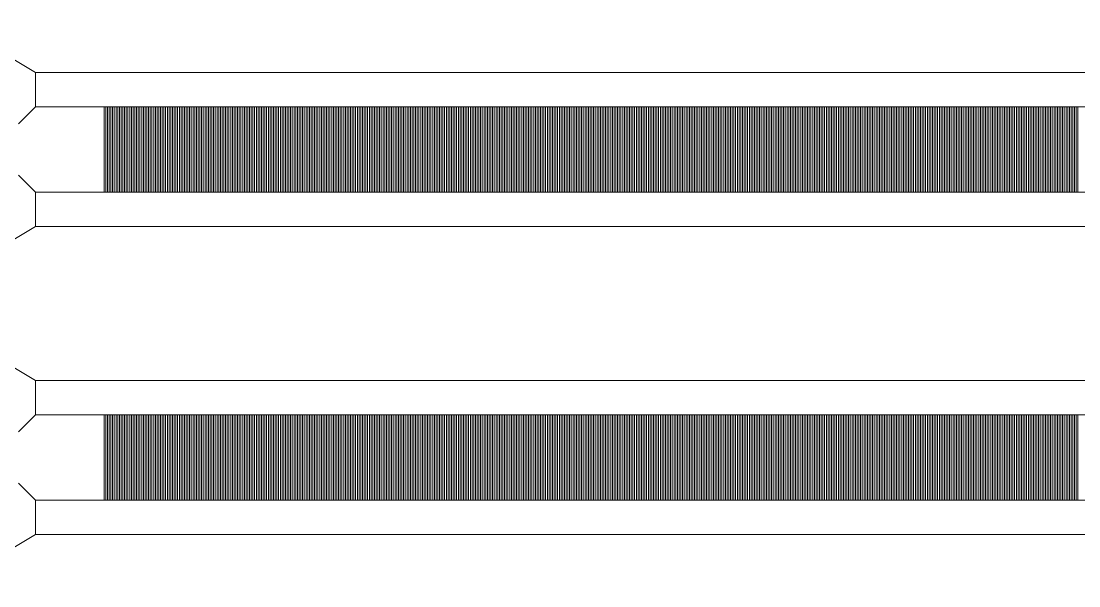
# Model space of a CAD drawing. Extents: x 1000 to 49000, y 2919 to 77300.
# Drawn here: x 37772 to 38390, y 64985 to 65315 of the extents above; entities that cross this region are included whole.
import ezdxf

# ---------------------------------------------------------------- set-up
doc = ezdxf.new("R2010")
doc.units = 13
doc.layers.add('Inner', color=4, linetype='Continuous', lineweight=0, true_color=0x00ffff)

msp = doc.modelspace()

# ---------------------------------------------------------------- linework, layer by layer
at = {"layer": 'Inner'}
for points in [[(37730, 65315), (37780, 65285)], [(37780, 65285), (37780, 65265), (37770, 65255)], [(37780, 65265), (39290, 65265), (39290, 65285), (37780, 65285), (37780, 65265)], [(37820, 65265), (37821, 65265), (37821, 65215), (37820, 65215), (37820, 65265)], [(37822, 65265), (37823, 65265), (37823, 65215), (37822, 65215), (37822, 65265)], [(37824, 65265), (37825, 65265), (37825, 65215), (37824, 65215), (37824, 65265)], [(37826, 65265), (37827, 65265), (37827, 65215), (37826, 65215), (37826, 65265)], [(37828, 65265), (37829, 65265), (37829, 65215), (37828, 65215), (37828, 65265)], [(37830, 65265), (37831, 65265), (37831, 65215), (37830, 65215), (37830, 65265)], [(37832, 65265), (37833, 65265), (37833, 65215), (37832, 65215), (37832, 65265)], [(37834, 65265), (37835, 65265), (37835, 65215), (37834, 65215), (37834, 65265)], [(37836, 65265), (37837, 65265), (37837, 65215), (37836, 65215), (37836, 65265)], [(37838, 65265), (37839, 65265), (37839, 65215), (37838, 65215), (37838, 65265)], [(37840, 65265), (37841, 65265), (37841, 65215), (37840, 65215), (37840, 65265)], [(37842, 65265), (37843, 65265), (37843, 65215), (37842, 65215), (37842, 65265)], [(37844, 65265), (37845, 65265), (37845, 65215), (37844, 65215), (37844, 65265)], [(37846, 65265), (37847, 65265), (37847, 65215), (37846, 65215), (37846, 65265)], [(37848, 65265), (37849, 65265), (37849, 65215), (37848, 65215), (37848, 65265)], [(37850, 65265), (37851, 65265), (37851, 65215), (37850, 65215), (37850, 65265)], [(37852, 65265), (37853, 65265), (37853, 65215), (37852, 65215), (37852, 65265)], [(37854, 65265), (37855, 65265), (37855, 65215), (37854, 65215), (37854, 65265)], [(37856, 65265), (37857, 65265), (37857, 65215), (37856, 65215), (37856, 65265)], [(37858, 65265), (37859, 65265), (37859, 65215), (37858, 65215), (37858, 65265)], [(37860, 65265), (37861, 65265), (37861, 65215), (37860, 65215), (37860, 65265)], [(37862, 65265), (37863, 65265), (37863, 65215), (37862, 65215), (37862, 65265)], [(37864, 65265), (37865, 65265), (37865, 65215), (37864, 65215), (37864, 65265)], [(37866, 65265), (37867, 65265), (37867, 65215), (37866, 65215), (37866, 65265)], [(37868, 65265), (37869, 65265), (37869, 65215), (37868, 65215), (37868, 65265)], [(37870, 65265), (37871, 65265), (37871, 65215), (37870, 65215), (37870, 65265)], [(37872, 65265), (37873, 65265), (37873, 65215), (37872, 65215), (37872, 65265)], [(37874, 65265), (37875, 65265), (37875, 65215), (37874, 65215), (37874, 65265)], [(37876, 65265), (37877, 65265), (37877, 65215), (37876, 65215), (37876, 65265)], [(37878, 65265), (37879, 65265), (37879, 65215), (37878, 65215), (37878, 65265)], [(37880, 65265), (37881, 65265), (37881, 65215), (37880, 65215), (37880, 65265)], [(37882, 65265), (37883, 65265), (37883, 65215), (37882, 65215), (37882, 65265)], [(37884, 65265), (37885, 65265), (37885, 65215), (37884, 65215), (37884, 65265)], [(37886, 65265), (37887, 65265), (37887, 65215), (37886, 65215), (37886, 65265)], [(37888, 65265), (37889, 65265), (37889, 65215), (37888, 65215), (37888, 65265)], [(37890, 65265), (37891, 65265), (37891, 65215), (37890, 65215), (37890, 65265)], [(37892, 65265), (37893, 65265), (37893, 65215), (37892, 65215), (37892, 65265)], [(37894, 65265), (37895, 65265), (37895, 65215), (37894, 65215), (37894, 65265)], [(37896, 65265), (37897, 65265), (37897, 65215), (37896, 65215), (37896, 65265)], [(37898, 65265), (37899, 65265), (37899, 65215), (37898, 65215), (37898, 65265)], [(37900, 65265), (37901, 65265), (37901, 65215), (37900, 65215), (37900, 65265)], [(37902, 65265), (37903, 65265), (37903, 65215), (37902, 65215), (37902, 65265)], [(37904, 65265), (37905, 65265), (37905, 65215), (37904, 65215), (37904, 65265)], [(37906, 65265), (37907, 65265), (37907, 65215), (37906, 65215), (37906, 65265)], [(37908, 65265), (37909, 65265), (37909, 65215), (37908, 65215), (37908, 65265)], [(37910, 65265), (37911, 65265), (37911, 65215), (37910, 65215), (37910, 65265)], [(37912, 65265), (37913, 65265), (37913, 65215), (37912, 65215), (37912, 65265)], [(37914, 65265), (37915, 65265), (37915, 65215), (37914, 65215), (37914, 65265)], [(37916, 65265), (37917, 65265), (37917, 65215), (37916, 65215), (37916, 65265)], [(37918, 65265), (37919, 65265), (37919, 65215), (37918, 65215), (37918, 65265)], [(37920, 65265), (37921, 65265), (37921, 65215), (37920, 65215), (37920, 65265)], [(37922, 65265), (37923, 65265), (37923, 65215), (37922, 65215), (37922, 65265)], [(37924, 65265), (37925, 65265), (37925, 65215), (37924, 65215), (37924, 65265)], [(37926, 65265), (37927, 65265), (37927, 65215), (37926, 65215), (37926, 65265)], [(37928, 65265), (37929, 65265), (37929, 65215), (37928, 65215), (37928, 65265)], [(37930, 65265), (37931, 65265), (37931, 65215), (37930, 65215), (37930, 65265)], [(37932, 65265), (37933, 65265), (37933, 65215), (37932, 65215), (37932, 65265)], [(37934, 65265), (37935, 65265), (37935, 65215), (37934, 65215), (37934, 65265)], [(37936, 65265), (37937, 65265), (37937, 65215), (37936, 65215), (37936, 65265)], [(37938, 65265), (37939, 65265), (37939, 65215), (37938, 65215), (37938, 65265)], [(37940, 65265), (37941, 65265), (37941, 65215), (37940, 65215), (37940, 65265)], [(37942, 65265), (37943, 65265), (37943, 65215), (37942, 65215), (37942, 65265)], [(37944, 65265), (37945, 65265), (37945, 65215), (37944, 65215), (37944, 65265)], [(37946, 65265), (37947, 65265), (37947, 65215), (37946, 65215), (37946, 65265)], [(37948, 65265), (37949, 65265), (37949, 65215), (37948, 65215), (37948, 65265)], [(37950, 65265), (37951, 65265), (37951, 65215), (37950, 65215), (37950, 65265)], [(37952, 65265), (37953, 65265), (37953, 65215), (37952, 65215), (37952, 65265)], [(37954, 65265), (37955, 65265), (37955, 65215), (37954, 65215), (37954, 65265)], [(37956, 65265), (37957, 65265), (37957, 65215), (37956, 65215), (37956, 65265)], [(37958, 65265), (37959, 65265), (37959, 65215), (37958, 65215), (37958, 65265)], [(37960, 65265), (37961, 65265), (37961, 65215), (37960, 65215), (37960, 65265)], [(37962, 65265), (37963, 65265), (37963, 65215), (37962, 65215), (37962, 65265)], [(37964, 65265), (37965, 65265), (37965, 65215), (37964, 65215), (37964, 65265)], [(37966, 65265), (37967, 65265), (37967, 65215), (37966, 65215), (37966, 65265)], [(37968, 65265), (37969, 65265), (37969, 65215), (37968, 65215), (37968, 65265)], [(37970, 65265), (37971, 65265), (37971, 65215), (37970, 65215), (37970, 65265)], [(37972, 65265), (37973, 65265), (37973, 65215), (37972, 65215), (37972, 65265)], [(37974, 65265), (37975, 65265), (37975, 65215), (37974, 65215), (37974, 65265)], [(37976, 65265), (37977, 65265), (37977, 65215), (37976, 65215), (37976, 65265)], [(37978, 65265), (37979, 65265), (37979, 65215), (37978, 65215), (37978, 65265)], [(37980, 65265), (37981, 65265), (37981, 65215), (37980, 65215), (37980, 65265)], [(37982, 65265), (37983, 65265), (37983, 65215), (37982, 65215), (37982, 65265)], [(37984, 65265), (37985, 65265), (37985, 65215), (37984, 65215), (37984, 65265)], [(37986, 65265), (37987, 65265), (37987, 65215), (37986, 65215), (37986, 65265)], [(37988, 65265), (37989, 65265), (37989, 65215), (37988, 65215), (37988, 65265)], [(37990, 65265), (37991, 65265), (37991, 65215), (37990, 65215), (37990, 65265)], [(37992, 65265), (37993, 65265), (37993, 65215), (37992, 65215), (37992, 65265)], [(37994, 65265), (37995, 65265), (37995, 65215), (37994, 65215), (37994, 65265)], [(37996, 65265), (37997, 65265), (37997, 65215), (37996, 65215), (37996, 65265)], [(37998, 65265), (37999, 65265), (37999, 65215), (37998, 65215), (37998, 65265)], [(38000, 65265), (38001, 65265), (38001, 65215), (38000, 65215), (38000, 65265)], [(38002, 65265), (38003, 65265), (38003, 65215), (38002, 65215), (38002, 65265)], [(38004, 65265), (38005, 65265), (38005, 65215), (38004, 65215), (38004, 65265)], [(38006, 65265), (38007, 65265), (38007, 65215), (38006, 65215), (38006, 65265)], [(38008, 65265), (38009, 65265), (38009, 65215), (38008, 65215), (38008, 65265)], [(38010, 65265), (38011, 65265), (38011, 65215), (38010, 65215), (38010, 65265)], [(38012, 65265), (38013, 65265), (38013, 65215), (38012, 65215), (38012, 65265)], [(38014, 65265), (38015, 65265), (38015, 65215), (38014, 65215), (38014, 65265)], [(38016, 65265), (38017, 65265), (38017, 65215), (38016, 65215), (38016, 65265)], [(38018, 65265), (38019, 65265), (38019, 65215), (38018, 65215), (38018, 65265)], [(38020, 65265), (38021, 65265), (38021, 65215), (38020, 65215), (38020, 65265)], [(38022, 65265), (38023, 65265), (38023, 65215), (38022, 65215), (38022, 65265)], [(38024, 65265), (38025, 65265), (38025, 65215), (38024, 65215), (38024, 65265)], [(38026, 65265), (38027, 65265), (38027, 65215), (38026, 65215), (38026, 65265)], [(38028, 65265), (38029, 65265), (38029, 65215), (38028, 65215), (38028, 65265)], [(38030, 65265), (38031, 65265), (38031, 65215), (38030, 65215), (38030, 65265)], [(38032, 65265), (38033, 65265), (38033, 65215), (38032, 65215), (38032, 65265)], [(38034, 65265), (38035, 65265), (38035, 65215), (38034, 65215), (38034, 65265)], [(38036, 65265), (38037, 65265), (38037, 65215), (38036, 65215), (38036, 65265)], [(38038, 65265), (38039, 65265), (38039, 65215), (38038, 65215), (38038, 65265)], [(38040, 65265), (38041, 65265), (38041, 65215), (38040, 65215), (38040, 65265)], [(38042, 65265), (38043, 65265), (38043, 65215), (38042, 65215), (38042, 65265)], [(38044, 65265), (38045, 65265), (38045, 65215), (38044, 65215), (38044, 65265)], [(38046, 65265), (38047, 65265), (38047, 65215), (38046, 65215), (38046, 65265)], [(38048, 65265), (38049, 65265), (38049, 65215), (38048, 65215), (38048, 65265)], [(38050, 65265), (38051, 65265), (38051, 65215), (38050, 65215), (38050, 65265)], [(38052, 65265), (38053, 65265), (38053, 65215), (38052, 65215), (38052, 65265)], [(38054, 65265), (38055, 65265), (38055, 65215), (38054, 65215), (38054, 65265)], [(38056, 65265), (38057, 65265), (38057, 65215), (38056, 65215), (38056, 65265)], [(38058, 65265), (38059, 65265), (38059, 65215), (38058, 65215), (38058, 65265)], [(38060, 65265), (38061, 65265), (38061, 65215), (38060, 65215), (38060, 65265)], [(38062, 65265), (38063, 65265), (38063, 65215), (38062, 65215), (38062, 65265)], [(38064, 65265), (38065, 65265), (38065, 65215), (38064, 65215), (38064, 65265)], [(38066, 65265), (38067, 65265), (38067, 65215), (38066, 65215), (38066, 65265)], [(38068, 65265), (38069, 65265), (38069, 65215), (38068, 65215), (38068, 65265)], [(38070, 65265), (38071, 65265), (38071, 65215), (38070, 65215), (38070, 65265)], [(38072, 65265), (38073, 65265), (38073, 65215), (38072, 65215), (38072, 65265)], [(38074, 65265), (38075, 65265), (38075, 65215), (38074, 65215), (38074, 65265)], [(38076, 65265), (38077, 65265), (38077, 65215), (38076, 65215), (38076, 65265)], [(38078, 65265), (38079, 65265), (38079, 65215), (38078, 65215), (38078, 65265)], [(38080, 65265), (38081, 65265), (38081, 65215), (38080, 65215), (38080, 65265)], [(38082, 65265), (38083, 65265), (38083, 65215), (38082, 65215), (38082, 65265)], [(38084, 65265), (38085, 65265), (38085, 65215), (38084, 65215), (38084, 65265)], [(38086, 65265), (38087, 65265), (38087, 65215), (38086, 65215), (38086, 65265)], [(38088, 65265), (38089, 65265), (38089, 65215), (38088, 65215), (38088, 65265)], [(38090, 65265), (38091, 65265), (38091, 65215), (38090, 65215), (38090, 65265)], [(38092, 65265), (38093, 65265), (38093, 65215), (38092, 65215), (38092, 65265)], [(38094, 65265), (38095, 65265), (38095, 65215), (38094, 65215), (38094, 65265)], [(38096, 65265), (38097, 65265), (38097, 65215), (38096, 65215), (38096, 65265)], [(38098, 65265), (38099, 65265), (38099, 65215), (38098, 65215), (38098, 65265)], [(38100, 65265), (38101, 65265), (38101, 65215), (38100, 65215), (38100, 65265)], [(38102, 65265), (38103, 65265), (38103, 65215), (38102, 65215), (38102, 65265)], [(38104, 65265), (38105, 65265), (38105, 65215), (38104, 65215), (38104, 65265)], [(38106, 65265), (38107, 65265), (38107, 65215), (38106, 65215), (38106, 65265)], [(38108, 65265), (38109, 65265), (38109, 65215), (38108, 65215), (38108, 65265)], [(38110, 65265), (38111, 65265), (38111, 65215), (38110, 65215), (38110, 65265)], [(38112, 65265), (38113, 65265), (38113, 65215), (38112, 65215), (38112, 65265)], [(38114, 65265), (38115, 65265), (38115, 65215), (38114, 65215), (38114, 65265)], [(38116, 65265), (38117, 65265), (38117, 65215), (38116, 65215), (38116, 65265)], [(38118, 65265), (38119, 65265), (38119, 65215), (38118, 65215), (38118, 65265)], [(38120, 65265), (38121, 65265), (38121, 65215), (38120, 65215), (38120, 65265)], [(38122, 65265), (38123, 65265), (38123, 65215), (38122, 65215), (38122, 65265)], [(38124, 65265), (38125, 65265), (38125, 65215), (38124, 65215), (38124, 65265)], [(38126, 65265), (38127, 65265), (38127, 65215), (38126, 65215), (38126, 65265)], [(38128, 65265), (38129, 65265), (38129, 65215), (38128, 65215), (38128, 65265)], [(38130, 65265), (38131, 65265), (38131, 65215), (38130, 65215), (38130, 65265)], [(38132, 65265), (38133, 65265), (38133, 65215), (38132, 65215), (38132, 65265)], [(38134, 65265), (38135, 65265), (38135, 65215), (38134, 65215), (38134, 65265)], [(38136, 65265), (38137, 65265), (38137, 65215), (38136, 65215), (38136, 65265)], [(38138, 65265), (38139, 65265), (38139, 65215), (38138, 65215), (38138, 65265)], [(38140, 65265), (38141, 65265), (38141, 65215), (38140, 65215), (38140, 65265)], [(38142, 65265), (38143, 65265), (38143, 65215), (38142, 65215), (38142, 65265)], [(38144, 65265), (38145, 65265), (38145, 65215), (38144, 65215), (38144, 65265)], [(38146, 65265), (38147, 65265), (38147, 65215), (38146, 65215), (38146, 65265)], [(38148, 65265), (38149, 65265), (38149, 65215), (38148, 65215), (38148, 65265)], [(38150, 65265), (38151, 65265), (38151, 65215), (38150, 65215), (38150, 65265)], [(38152, 65265), (38153, 65265), (38153, 65215), (38152, 65215), (38152, 65265)], [(38154, 65265), (38155, 65265), (38155, 65215), (38154, 65215), (38154, 65265)], [(38156, 65265), (38157, 65265), (38157, 65215), (38156, 65215), (38156, 65265)], [(38158, 65265), (38159, 65265), (38159, 65215), (38158, 65215), (38158, 65265)], [(38160, 65265), (38161, 65265), (38161, 65215), (38160, 65215), (38160, 65265)], [(38162, 65265), (38163, 65265), (38163, 65215), (38162, 65215), (38162, 65265)], [(38164, 65265), (38165, 65265), (38165, 65215), (38164, 65215), (38164, 65265)], [(38166, 65265), (38167, 65265), (38167, 65215), (38166, 65215), (38166, 65265)], [(38168, 65265), (38169, 65265), (38169, 65215), (38168, 65215), (38168, 65265)], [(38170, 65265), (38171, 65265), (38171, 65215), (38170, 65215), (38170, 65265)], [(38172, 65265), (38173, 65265), (38173, 65215), (38172, 65215), (38172, 65265)], [(38174, 65265), (38175, 65265), (38175, 65215), (38174, 65215), (38174, 65265)], [(38176, 65265), (38177, 65265), (38177, 65215), (38176, 65215), (38176, 65265)], [(38178, 65265), (38179, 65265), (38179, 65215), (38178, 65215), (38178, 65265)], [(38180, 65265), (38181, 65265), (38181, 65215), (38180, 65215), (38180, 65265)], [(38182, 65265), (38183, 65265), (38183, 65215), (38182, 65215), (38182, 65265)], [(38184, 65265), (38185, 65265), (38185, 65215), (38184, 65215), (38184, 65265)], [(38186, 65265), (38187, 65265), (38187, 65215), (38186, 65215), (38186, 65265)], [(38188, 65265), (38189, 65265), (38189, 65215), (38188, 65215), (38188, 65265)], [(38190, 65265), (38191, 65265), (38191, 65215), (38190, 65215), (38190, 65265)], [(38192, 65265), (38193, 65265), (38193, 65215), (38192, 65215), (38192, 65265)], [(38194, 65265), (38195, 65265), (38195, 65215), (38194, 65215), (38194, 65265)], [(38196, 65265), (38197, 65265), (38197, 65215), (38196, 65215), (38196, 65265)], [(38198, 65265), (38199, 65265), (38199, 65215), (38198, 65215), (38198, 65265)], [(38200, 65265), (38201, 65265), (38201, 65215), (38200, 65215), (38200, 65265)], [(38202, 65265), (38203, 65265), (38203, 65215), (38202, 65215), (38202, 65265)], [(38204, 65265), (38205, 65265), (38205, 65215), (38204, 65215), (38204, 65265)], [(38206, 65265), (38207, 65265), (38207, 65215), (38206, 65215), (38206, 65265)], [(38208, 65265), (38209, 65265), (38209, 65215), (38208, 65215), (38208, 65265)], [(38210, 65265), (38211, 65265), (38211, 65215), (38210, 65215), (38210, 65265)], [(38212, 65265), (38213, 65265), (38213, 65215), (38212, 65215), (38212, 65265)], [(38214, 65265), (38215, 65265), (38215, 65215), (38214, 65215), (38214, 65265)], [(38216, 65265), (38217, 65265), (38217, 65215), (38216, 65215), (38216, 65265)], [(38218, 65265), (38219, 65265), (38219, 65215), (38218, 65215), (38218, 65265)], [(38220, 65265), (38221, 65265), (38221, 65215), (38220, 65215), (38220, 65265)], [(38222, 65265), (38223, 65265), (38223, 65215), (38222, 65215), (38222, 65265)], [(38224, 65265), (38225, 65265), (38225, 65215), (38224, 65215), (38224, 65265)], [(38226, 65265), (38227, 65265), (38227, 65215), (38226, 65215), (38226, 65265)], [(38228, 65265), (38229, 65265), (38229, 65215), (38228, 65215), (38228, 65265)], [(38230, 65265), (38231, 65265), (38231, 65215), (38230, 65215), (38230, 65265)], [(38232, 65265), (38233, 65265), (38233, 65215), (38232, 65215), (38232, 65265)], [(38234, 65265), (38235, 65265), (38235, 65215), (38234, 65215), (38234, 65265)], [(38236, 65265), (38237, 65265), (38237, 65215), (38236, 65215), (38236, 65265)], [(38238, 65265), (38239, 65265), (38239, 65215), (38238, 65215), (38238, 65265)], [(38240, 65265), (38241, 65265), (38241, 65215), (38240, 65215), (38240, 65265)], [(38242, 65265), (38243, 65265), (38243, 65215), (38242, 65215), (38242, 65265)], [(38244, 65265), (38245, 65265), (38245, 65215), (38244, 65215), (38244, 65265)], [(38246, 65265), (38247, 65265), (38247, 65215), (38246, 65215), (38246, 65265)], [(38248, 65265), (38249, 65265), (38249, 65215), (38248, 65215), (38248, 65265)], [(38250, 65265), (38251, 65265), (38251, 65215), (38250, 65215), (38250, 65265)], [(38252, 65265), (38253, 65265), (38253, 65215), (38252, 65215), (38252, 65265)], [(38254, 65265), (38255, 65265), (38255, 65215), (38254, 65215), (38254, 65265)], [(38256, 65265), (38257, 65265), (38257, 65215), (38256, 65215), (38256, 65265)], [(38258, 65265), (38259, 65265), (38259, 65215), (38258, 65215), (38258, 65265)], [(38260, 65265), (38261, 65265), (38261, 65215), (38260, 65215), (38260, 65265)], [(38262, 65265), (38263, 65265), (38263, 65215), (38262, 65215), (38262, 65265)], [(38264, 65265), (38265, 65265), (38265, 65215), (38264, 65215), (38264, 65265)], [(38266, 65265), (38267, 65265), (38267, 65215), (38266, 65215), (38266, 65265)], [(38268, 65265), (38269, 65265), (38269, 65215), (38268, 65215), (38268, 65265)], [(38270, 65265), (38271, 65265), (38271, 65215), (38270, 65215), (38270, 65265)], [(38272, 65265), (38273, 65265), (38273, 65215), (38272, 65215), (38272, 65265)], [(38274, 65265), (38275, 65265), (38275, 65215), (38274, 65215), (38274, 65265)], [(38276, 65265), (38277, 65265), (38277, 65215), (38276, 65215), (38276, 65265)], [(38278, 65265), (38279, 65265), (38279, 65215), (38278, 65215), (38278, 65265)], [(38280, 65265), (38281, 65265), (38281, 65215), (38280, 65215), (38280, 65265)], [(38282, 65265), (38283, 65265), (38283, 65215), (38282, 65215), (38282, 65265)], [(38284, 65265), (38285, 65265), (38285, 65215), (38284, 65215), (38284, 65265)], [(38286, 65265), (38287, 65265), (38287, 65215), (38286, 65215), (38286, 65265)], [(38288, 65265), (38289, 65265), (38289, 65215), (38288, 65215), (38288, 65265)], [(38290, 65265), (38291, 65265), (38291, 65215), (38290, 65215), (38290, 65265)], [(38292, 65265), (38293, 65265), (38293, 65215), (38292, 65215), (38292, 65265)], [(38294, 65265), (38295, 65265), (38295, 65215), (38294, 65215), (38294, 65265)], [(38296, 65265), (38297, 65265), (38297, 65215), (38296, 65215), (38296, 65265)], [(38298, 65265), (38299, 65265), (38299, 65215), (38298, 65215), (38298, 65265)], [(38300, 65265), (38301, 65265), (38301, 65215), (38300, 65215), (38300, 65265)], [(38302, 65265), (38303, 65265), (38303, 65215), (38302, 65215), (38302, 65265)], [(38304, 65265), (38305, 65265), (38305, 65215), (38304, 65215), (38304, 65265)], [(38306, 65265), (38307, 65265), (38307, 65215), (38306, 65215), (38306, 65265)], [(38308, 65265), (38309, 65265), (38309, 65215), (38308, 65215), (38308, 65265)], [(38310, 65265), (38311, 65265), (38311, 65215), (38310, 65215), (38310, 65265)], [(38312, 65265), (38313, 65265), (38313, 65215), (38312, 65215), (38312, 65265)], [(38314, 65265), (38315, 65265), (38315, 65215), (38314, 65215), (38314, 65265)], [(38316, 65265), (38317, 65265), (38317, 65215), (38316, 65215), (38316, 65265)], [(38318, 65265), (38319, 65265), (38319, 65215), (38318, 65215), (38318, 65265)], [(38320, 65265), (38321, 65265), (38321, 65215), (38320, 65215), (38320, 65265)], [(38322, 65265), (38323, 65265), (38323, 65215), (38322, 65215), (38322, 65265)], [(38324, 65265), (38325, 65265), (38325, 65215), (38324, 65215), (38324, 65265)], [(38326, 65265), (38327, 65265), (38327, 65215), (38326, 65215), (38326, 65265)], [(38328, 65265), (38329, 65265), (38329, 65215), (38328, 65215), (38328, 65265)], [(38330, 65265), (38331, 65265), (38331, 65215), (38330, 65215), (38330, 65265)], [(38332, 65265), (38333, 65265), (38333, 65215), (38332, 65215), (38332, 65265)], [(38334, 65265), (38335, 65265), (38335, 65215), (38334, 65215), (38334, 65265)], [(38336, 65265), (38337, 65265), (38337, 65215), (38336, 65215), (38336, 65265)], [(38338, 65265), (38339, 65265), (38339, 65215), (38338, 65215), (38338, 65265)], [(38340, 65265), (38341, 65265), (38341, 65215), (38340, 65215), (38340, 65265)], [(38342, 65265), (38343, 65265), (38343, 65215), (38342, 65215), (38342, 65265)], [(38344, 65265), (38345, 65265), (38345, 65215), (38344, 65215), (38344, 65265)], [(38346, 65265), (38347, 65265), (38347, 65215), (38346, 65215), (38346, 65265)], [(38348, 65265), (38349, 65265), (38349, 65215), (38348, 65215), (38348, 65265)], [(38350, 65265), (38351, 65265), (38351, 65215), (38350, 65215), (38350, 65265)], [(38352, 65265), (38353, 65265), (38353, 65215), (38352, 65215), (38352, 65265)], [(38354, 65265), (38355, 65265), (38355, 65215), (38354, 65215), (38354, 65265)], [(38356, 65265), (38357, 65265), (38357, 65215), (38356, 65215), (38356, 65265)], [(38358, 65265), (38359, 65265), (38359, 65215), (38358, 65215), (38358, 65265)], [(38360, 65265), (38361, 65265), (38361, 65215), (38360, 65215), (38360, 65265)], [(38362, 65265), (38363, 65265), (38363, 65215), (38362, 65215), (38362, 65265)], [(38364, 65265), (38365, 65265), (38365, 65215), (38364, 65215), (38364, 65265)], [(38366, 65265), (38367, 65265), (38367, 65215), (38366, 65215), (38366, 65265)], [(38368, 65265), (38369, 65265), (38369, 65215), (38368, 65215), (38368, 65265)], [(38370, 65265), (38371, 65265), (38371, 65215), (38370, 65215), (38370, 65265)], [(38372, 65265), (38373, 65265), (38373, 65215), (38372, 65215), (38372, 65265)], [(38374, 65265), (38375, 65265), (38375, 65215), (38374, 65215), (38374, 65265)], [(38376, 65265), (38377, 65265), (38377, 65215), (38376, 65215), (38376, 65265)], [(38378, 65265), (38379, 65265), (38379, 65215), (38378, 65215), (38378, 65265)], [(38380, 65265), (38381, 65265), (38381, 65215), (38380, 65215), (38380, 65265)], [(38382, 65265), (38383, 65265), (38383, 65215), (38382, 65215), (38382, 65265)], [(38384, 65265), (38385, 65265), (38385, 65215), (38384, 65215), (38384, 65265)], [(38386, 65265), (38387, 65265), (38387, 65215), (38386, 65215), (38386, 65265)], [(38388, 65265), (38389, 65265), (38389, 65215), (38388, 65215), (38388, 65265)], [(37770, 65225), (37780, 65215), (37780, 65195), (37730, 65165)], [(37780, 65195), (39290, 65195), (39290, 65215), (37780, 65215), (37780, 65195)], [(37730, 65135), (37780, 65105), (37780, 65085), (37770, 65075)], [(37780, 65085), (39290, 65085), (39290, 65105), (37780, 65105), (37780, 65085)], [(37820, 65085), (37821, 65085), (37821, 65035), (37820, 65035), (37820, 65085)], [(37822, 65085), (37823, 65085), (37823, 65035), (37822, 65035), (37822, 65085)], [(37824, 65085), (37825, 65085), (37825, 65035), (37824, 65035), (37824, 65085)], [(37826, 65085), (37827, 65085), (37827, 65035), (37826, 65035), (37826, 65085)], [(37828, 65085), (37829, 65085), (37829, 65035), (37828, 65035), (37828, 65085)], [(37830, 65085), (37831, 65085), (37831, 65035), (37830, 65035), (37830, 65085)], [(37832, 65085), (37833, 65085), (37833, 65035), (37832, 65035), (37832, 65085)], [(37834, 65085), (37835, 65085), (37835, 65035), (37834, 65035), (37834, 65085)], [(37836, 65085), (37837, 65085), (37837, 65035), (37836, 65035), (37836, 65085)], [(37838, 65085), (37839, 65085), (37839, 65035), (37838, 65035), (37838, 65085)], [(37840, 65085), (37841, 65085), (37841, 65035), (37840, 65035), (37840, 65085)], [(37842, 65085), (37843, 65085), (37843, 65035), (37842, 65035), (37842, 65085)], [(37844, 65085), (37845, 65085), (37845, 65035), (37844, 65035), (37844, 65085)], [(37846, 65085), (37847, 65085), (37847, 65035), (37846, 65035), (37846, 65085)], [(37848, 65085), (37849, 65085), (37849, 65035), (37848, 65035), (37848, 65085)], [(37850, 65085), (37851, 65085), (37851, 65035), (37850, 65035), (37850, 65085)], [(37852, 65085), (37853, 65085), (37853, 65035), (37852, 65035), (37852, 65085)], [(37854, 65085), (37855, 65085), (37855, 65035), (37854, 65035), (37854, 65085)], [(37856, 65085), (37857, 65085), (37857, 65035), (37856, 65035), (37856, 65085)], [(37858, 65085), (37859, 65085), (37859, 65035), (37858, 65035), (37858, 65085)], [(37860, 65085), (37861, 65085), (37861, 65035), (37860, 65035), (37860, 65085)], [(37862, 65085), (37863, 65085), (37863, 65035), (37862, 65035), (37862, 65085)], [(37864, 65085), (37865, 65085), (37865, 65035), (37864, 65035), (37864, 65085)], [(37866, 65085), (37867, 65085), (37867, 65035), (37866, 65035), (37866, 65085)], [(37868, 65085), (37869, 65085), (37869, 65035), (37868, 65035), (37868, 65085)], [(37870, 65085), (37871, 65085), (37871, 65035), (37870, 65035), (37870, 65085)], [(37872, 65085), (37873, 65085), (37873, 65035), (37872, 65035), (37872, 65085)], [(37874, 65085), (37875, 65085), (37875, 65035), (37874, 65035), (37874, 65085)], [(37876, 65085), (37877, 65085), (37877, 65035), (37876, 65035), (37876, 65085)], [(37878, 65085), (37879, 65085), (37879, 65035), (37878, 65035), (37878, 65085)], [(37880, 65085), (37881, 65085), (37881, 65035), (37880, 65035), (37880, 65085)], [(37882, 65085), (37883, 65085), (37883, 65035), (37882, 65035), (37882, 65085)], [(37884, 65085), (37885, 65085), (37885, 65035), (37884, 65035), (37884, 65085)], [(37886, 65085), (37887, 65085), (37887, 65035), (37886, 65035), (37886, 65085)], [(37888, 65085), (37889, 65085), (37889, 65035), (37888, 65035), (37888, 65085)], [(37890, 65085), (37891, 65085), (37891, 65035), (37890, 65035), (37890, 65085)], [(37892, 65085), (37893, 65085), (37893, 65035), (37892, 65035), (37892, 65085)], [(37894, 65085), (37895, 65085), (37895, 65035), (37894, 65035), (37894, 65085)], [(37896, 65085), (37897, 65085), (37897, 65035), (37896, 65035), (37896, 65085)], [(37898, 65085), (37899, 65085), (37899, 65035), (37898, 65035), (37898, 65085)], [(37900, 65085), (37901, 65085), (37901, 65035), (37900, 65035), (37900, 65085)], [(37902, 65085), (37903, 65085), (37903, 65035), (37902, 65035), (37902, 65085)], [(37904, 65085), (37905, 65085), (37905, 65035), (37904, 65035), (37904, 65085)], [(37906, 65085), (37907, 65085), (37907, 65035), (37906, 65035), (37906, 65085)], [(37908, 65085), (37909, 65085), (37909, 65035), (37908, 65035), (37908, 65085)], [(37910, 65085), (37911, 65085), (37911, 65035), (37910, 65035), (37910, 65085)], [(37912, 65085), (37913, 65085), (37913, 65035), (37912, 65035), (37912, 65085)], [(37914, 65085), (37915, 65085), (37915, 65035), (37914, 65035), (37914, 65085)], [(37916, 65085), (37917, 65085), (37917, 65035), (37916, 65035), (37916, 65085)], [(37918, 65085), (37919, 65085), (37919, 65035), (37918, 65035), (37918, 65085)], [(37920, 65085), (37921, 65085), (37921, 65035), (37920, 65035), (37920, 65085)], [(37922, 65085), (37923, 65085), (37923, 65035), (37922, 65035), (37922, 65085)], [(37924, 65085), (37925, 65085), (37925, 65035), (37924, 65035), (37924, 65085)], [(37926, 65085), (37927, 65085), (37927, 65035), (37926, 65035), (37926, 65085)], [(37928, 65085), (37929, 65085), (37929, 65035), (37928, 65035), (37928, 65085)], [(37930, 65085), (37931, 65085), (37931, 65035), (37930, 65035), (37930, 65085)], [(37932, 65085), (37933, 65085), (37933, 65035), (37932, 65035), (37932, 65085)], [(37934, 65085), (37935, 65085), (37935, 65035), (37934, 65035), (37934, 65085)], [(37936, 65085), (37937, 65085), (37937, 65035), (37936, 65035), (37936, 65085)], [(37938, 65085), (37939, 65085), (37939, 65035), (37938, 65035), (37938, 65085)], [(37940, 65085), (37941, 65085), (37941, 65035), (37940, 65035), (37940, 65085)], [(37942, 65085), (37943, 65085), (37943, 65035), (37942, 65035), (37942, 65085)], [(37944, 65085), (37945, 65085), (37945, 65035), (37944, 65035), (37944, 65085)], [(37946, 65085), (37947, 65085), (37947, 65035), (37946, 65035), (37946, 65085)], [(37948, 65085), (37949, 65085), (37949, 65035), (37948, 65035), (37948, 65085)], [(37950, 65085), (37951, 65085), (37951, 65035), (37950, 65035), (37950, 65085)], [(37952, 65085), (37953, 65085), (37953, 65035), (37952, 65035), (37952, 65085)], [(37954, 65085), (37955, 65085), (37955, 65035), (37954, 65035), (37954, 65085)], [(37956, 65085), (37957, 65085), (37957, 65035), (37956, 65035), (37956, 65085)], [(37958, 65085), (37959, 65085), (37959, 65035), (37958, 65035), (37958, 65085)], [(37960, 65085), (37961, 65085), (37961, 65035), (37960, 65035), (37960, 65085)], [(37962, 65085), (37963, 65085), (37963, 65035), (37962, 65035), (37962, 65085)], [(37964, 65085), (37965, 65085), (37965, 65035), (37964, 65035), (37964, 65085)], [(37966, 65085), (37967, 65085), (37967, 65035), (37966, 65035), (37966, 65085)], [(37968, 65085), (37969, 65085), (37969, 65035), (37968, 65035), (37968, 65085)], [(37970, 65085), (37971, 65085), (37971, 65035), (37970, 65035), (37970, 65085)], [(37972, 65085), (37973, 65085), (37973, 65035), (37972, 65035), (37972, 65085)], [(37974, 65085), (37975, 65085), (37975, 65035), (37974, 65035), (37974, 65085)], [(37976, 65085), (37977, 65085), (37977, 65035), (37976, 65035), (37976, 65085)], [(37978, 65085), (37979, 65085), (37979, 65035), (37978, 65035), (37978, 65085)], [(37980, 65085), (37981, 65085), (37981, 65035), (37980, 65035), (37980, 65085)], [(37982, 65085), (37983, 65085), (37983, 65035), (37982, 65035), (37982, 65085)], [(37984, 65085), (37985, 65085), (37985, 65035), (37984, 65035), (37984, 65085)], [(37986, 65085), (37987, 65085), (37987, 65035), (37986, 65035), (37986, 65085)], [(37988, 65085), (37989, 65085), (37989, 65035), (37988, 65035), (37988, 65085)], [(37990, 65085), (37991, 65085), (37991, 65035), (37990, 65035), (37990, 65085)], [(37992, 65085), (37993, 65085), (37993, 65035), (37992, 65035), (37992, 65085)], [(37994, 65085), (37995, 65085), (37995, 65035), (37994, 65035), (37994, 65085)], [(37996, 65085), (37997, 65085), (37997, 65035), (37996, 65035), (37996, 65085)], [(37998, 65085), (37999, 65085), (37999, 65035), (37998, 65035), (37998, 65085)], [(38000, 65085), (38001, 65085), (38001, 65035), (38000, 65035), (38000, 65085)], [(38002, 65085), (38003, 65085), (38003, 65035), (38002, 65035), (38002, 65085)], [(38004, 65085), (38005, 65085), (38005, 65035), (38004, 65035), (38004, 65085)], [(38006, 65085), (38007, 65085), (38007, 65035), (38006, 65035), (38006, 65085)], [(38008, 65085), (38009, 65085), (38009, 65035), (38008, 65035), (38008, 65085)], [(38010, 65085), (38011, 65085), (38011, 65035), (38010, 65035), (38010, 65085)], [(38012, 65085), (38013, 65085), (38013, 65035), (38012, 65035), (38012, 65085)], [(38014, 65085), (38015, 65085), (38015, 65035), (38014, 65035), (38014, 65085)], [(38016, 65085), (38017, 65085), (38017, 65035), (38016, 65035), (38016, 65085)], [(38018, 65085), (38019, 65085), (38019, 65035), (38018, 65035), (38018, 65085)], [(38020, 65085), (38021, 65085), (38021, 65035), (38020, 65035), (38020, 65085)], [(38022, 65085), (38023, 65085), (38023, 65035), (38022, 65035), (38022, 65085)], [(38024, 65085), (38025, 65085), (38025, 65035), (38024, 65035), (38024, 65085)], [(38026, 65085), (38027, 65085), (38027, 65035), (38026, 65035), (38026, 65085)], [(38028, 65085), (38029, 65085), (38029, 65035), (38028, 65035), (38028, 65085)], [(38030, 65085), (38031, 65085), (38031, 65035), (38030, 65035), (38030, 65085)], [(38032, 65085), (38033, 65085), (38033, 65035), (38032, 65035), (38032, 65085)], [(38034, 65085), (38035, 65085), (38035, 65035), (38034, 65035), (38034, 65085)], [(38036, 65085), (38037, 65085), (38037, 65035), (38036, 65035), (38036, 65085)], [(38038, 65085), (38039, 65085), (38039, 65035), (38038, 65035), (38038, 65085)], [(38040, 65085), (38041, 65085), (38041, 65035), (38040, 65035), (38040, 65085)], [(38042, 65085), (38043, 65085), (38043, 65035), (38042, 65035), (38042, 65085)], [(38044, 65085), (38045, 65085), (38045, 65035), (38044, 65035), (38044, 65085)], [(38046, 65085), (38047, 65085), (38047, 65035), (38046, 65035), (38046, 65085)], [(38048, 65085), (38049, 65085), (38049, 65035), (38048, 65035), (38048, 65085)], [(38050, 65085), (38051, 65085), (38051, 65035), (38050, 65035), (38050, 65085)], [(38052, 65085), (38053, 65085), (38053, 65035), (38052, 65035), (38052, 65085)], [(38054, 65085), (38055, 65085), (38055, 65035), (38054, 65035), (38054, 65085)], [(38056, 65085), (38057, 65085), (38057, 65035), (38056, 65035), (38056, 65085)], [(38058, 65085), (38059, 65085), (38059, 65035), (38058, 65035), (38058, 65085)], [(38060, 65085), (38061, 65085), (38061, 65035), (38060, 65035), (38060, 65085)], [(38062, 65085), (38063, 65085), (38063, 65035), (38062, 65035), (38062, 65085)], [(38064, 65085), (38065, 65085), (38065, 65035), (38064, 65035), (38064, 65085)], [(38066, 65085), (38067, 65085), (38067, 65035), (38066, 65035), (38066, 65085)], [(38068, 65085), (38069, 65085), (38069, 65035), (38068, 65035), (38068, 65085)], [(38070, 65085), (38071, 65085), (38071, 65035), (38070, 65035), (38070, 65085)], [(38072, 65085), (38073, 65085), (38073, 65035), (38072, 65035), (38072, 65085)], [(38074, 65085), (38075, 65085), (38075, 65035), (38074, 65035), (38074, 65085)], [(38076, 65085), (38077, 65085), (38077, 65035), (38076, 65035), (38076, 65085)], [(38078, 65085), (38079, 65085), (38079, 65035), (38078, 65035), (38078, 65085)], [(38080, 65085), (38081, 65085), (38081, 65035), (38080, 65035), (38080, 65085)], [(38082, 65085), (38083, 65085), (38083, 65035), (38082, 65035), (38082, 65085)], [(38084, 65085), (38085, 65085), (38085, 65035), (38084, 65035), (38084, 65085)], [(38086, 65085), (38087, 65085), (38087, 65035), (38086, 65035), (38086, 65085)], [(38088, 65085), (38089, 65085), (38089, 65035), (38088, 65035), (38088, 65085)], [(38090, 65085), (38091, 65085), (38091, 65035), (38090, 65035), (38090, 65085)], [(38092, 65085), (38093, 65085), (38093, 65035), (38092, 65035), (38092, 65085)], [(38094, 65085), (38095, 65085), (38095, 65035), (38094, 65035), (38094, 65085)], [(38096, 65085), (38097, 65085), (38097, 65035), (38096, 65035), (38096, 65085)], [(38098, 65085), (38099, 65085), (38099, 65035), (38098, 65035), (38098, 65085)], [(38100, 65085), (38101, 65085), (38101, 65035), (38100, 65035), (38100, 65085)], [(38102, 65085), (38103, 65085), (38103, 65035), (38102, 65035), (38102, 65085)], [(38104, 65085), (38105, 65085), (38105, 65035), (38104, 65035), (38104, 65085)], [(38106, 65085), (38107, 65085), (38107, 65035), (38106, 65035), (38106, 65085)], [(38108, 65085), (38109, 65085), (38109, 65035), (38108, 65035), (38108, 65085)], [(38110, 65085), (38111, 65085), (38111, 65035), (38110, 65035), (38110, 65085)], [(38112, 65085), (38113, 65085), (38113, 65035), (38112, 65035), (38112, 65085)], [(38114, 65085), (38115, 65085), (38115, 65035), (38114, 65035), (38114, 65085)], [(38116, 65085), (38117, 65085), (38117, 65035), (38116, 65035), (38116, 65085)], [(38118, 65085), (38119, 65085), (38119, 65035), (38118, 65035), (38118, 65085)], [(38120, 65085), (38121, 65085), (38121, 65035), (38120, 65035), (38120, 65085)], [(38122, 65085), (38123, 65085), (38123, 65035), (38122, 65035), (38122, 65085)], [(38124, 65085), (38125, 65085), (38125, 65035), (38124, 65035), (38124, 65085)], [(38126, 65085), (38127, 65085), (38127, 65035), (38126, 65035), (38126, 65085)], [(38128, 65085), (38129, 65085), (38129, 65035), (38128, 65035), (38128, 65085)], [(38130, 65085), (38131, 65085), (38131, 65035), (38130, 65035), (38130, 65085)], [(38132, 65085), (38133, 65085), (38133, 65035), (38132, 65035), (38132, 65085)], [(38134, 65085), (38135, 65085), (38135, 65035), (38134, 65035), (38134, 65085)], [(38136, 65085), (38137, 65085), (38137, 65035), (38136, 65035), (38136, 65085)], [(38138, 65085), (38139, 65085), (38139, 65035), (38138, 65035), (38138, 65085)], [(38140, 65085), (38141, 65085), (38141, 65035), (38140, 65035), (38140, 65085)], [(38142, 65085), (38143, 65085), (38143, 65035), (38142, 65035), (38142, 65085)], [(38144, 65085), (38145, 65085), (38145, 65035), (38144, 65035), (38144, 65085)], [(38146, 65085), (38147, 65085), (38147, 65035), (38146, 65035), (38146, 65085)], [(38148, 65085), (38149, 65085), (38149, 65035), (38148, 65035), (38148, 65085)], [(38150, 65085), (38151, 65085), (38151, 65035), (38150, 65035), (38150, 65085)], [(38152, 65085), (38153, 65085), (38153, 65035), (38152, 65035), (38152, 65085)], [(38154, 65085), (38155, 65085), (38155, 65035), (38154, 65035), (38154, 65085)], [(38156, 65085), (38157, 65085), (38157, 65035), (38156, 65035), (38156, 65085)], [(38158, 65085), (38159, 65085), (38159, 65035), (38158, 65035), (38158, 65085)], [(38160, 65085), (38161, 65085), (38161, 65035), (38160, 65035), (38160, 65085)], [(38162, 65085), (38163, 65085), (38163, 65035), (38162, 65035), (38162, 65085)], [(38164, 65085), (38165, 65085), (38165, 65035), (38164, 65035), (38164, 65085)], [(38166, 65085), (38167, 65085), (38167, 65035), (38166, 65035), (38166, 65085)], [(38168, 65085), (38169, 65085), (38169, 65035), (38168, 65035), (38168, 65085)], [(38170, 65085), (38171, 65085), (38171, 65035), (38170, 65035), (38170, 65085)], [(38172, 65085), (38173, 65085), (38173, 65035), (38172, 65035), (38172, 65085)], [(38174, 65085), (38175, 65085), (38175, 65035), (38174, 65035), (38174, 65085)], [(38176, 65085), (38177, 65085), (38177, 65035), (38176, 65035), (38176, 65085)], [(38178, 65085), (38179, 65085), (38179, 65035), (38178, 65035), (38178, 65085)], [(38180, 65085), (38181, 65085), (38181, 65035), (38180, 65035), (38180, 65085)], [(38182, 65085), (38183, 65085), (38183, 65035), (38182, 65035), (38182, 65085)], [(38184, 65085), (38185, 65085), (38185, 65035), (38184, 65035), (38184, 65085)], [(38186, 65085), (38187, 65085), (38187, 65035), (38186, 65035), (38186, 65085)], [(38188, 65085), (38189, 65085), (38189, 65035), (38188, 65035), (38188, 65085)], [(38190, 65085), (38191, 65085), (38191, 65035), (38190, 65035), (38190, 65085)], [(38192, 65085), (38193, 65085), (38193, 65035), (38192, 65035), (38192, 65085)], [(38194, 65085), (38195, 65085), (38195, 65035), (38194, 65035), (38194, 65085)], [(38196, 65085), (38197, 65085), (38197, 65035), (38196, 65035), (38196, 65085)], [(38198, 65085), (38199, 65085), (38199, 65035), (38198, 65035), (38198, 65085)], [(38200, 65085), (38201, 65085), (38201, 65035), (38200, 65035), (38200, 65085)], [(38202, 65085), (38203, 65085), (38203, 65035), (38202, 65035), (38202, 65085)], [(38204, 65085), (38205, 65085), (38205, 65035), (38204, 65035), (38204, 65085)], [(38206, 65085), (38207, 65085), (38207, 65035), (38206, 65035), (38206, 65085)], [(38208, 65085), (38209, 65085), (38209, 65035), (38208, 65035), (38208, 65085)], [(38210, 65085), (38211, 65085), (38211, 65035), (38210, 65035), (38210, 65085)], [(38212, 65085), (38213, 65085), (38213, 65035), (38212, 65035), (38212, 65085)], [(38214, 65085), (38215, 65085), (38215, 65035), (38214, 65035), (38214, 65085)], [(38216, 65085), (38217, 65085), (38217, 65035), (38216, 65035), (38216, 65085)], [(38218, 65085), (38219, 65085), (38219, 65035), (38218, 65035), (38218, 65085)], [(38220, 65085), (38221, 65085), (38221, 65035), (38220, 65035), (38220, 65085)], [(38222, 65085), (38223, 65085), (38223, 65035), (38222, 65035), (38222, 65085)], [(38224, 65085), (38225, 65085), (38225, 65035), (38224, 65035), (38224, 65085)], [(38226, 65085), (38227, 65085), (38227, 65035), (38226, 65035), (38226, 65085)], [(38228, 65085), (38229, 65085), (38229, 65035), (38228, 65035), (38228, 65085)], [(38230, 65085), (38231, 65085), (38231, 65035), (38230, 65035), (38230, 65085)], [(38232, 65085), (38233, 65085), (38233, 65035), (38232, 65035), (38232, 65085)], [(38234, 65085), (38235, 65085), (38235, 65035), (38234, 65035), (38234, 65085)], [(38236, 65085), (38237, 65085), (38237, 65035), (38236, 65035), (38236, 65085)], [(38238, 65085), (38239, 65085), (38239, 65035), (38238, 65035), (38238, 65085)], [(38240, 65085), (38241, 65085), (38241, 65035), (38240, 65035), (38240, 65085)], [(38242, 65085), (38243, 65085), (38243, 65035), (38242, 65035), (38242, 65085)], [(38244, 65085), (38245, 65085), (38245, 65035), (38244, 65035), (38244, 65085)], [(38246, 65085), (38247, 65085), (38247, 65035), (38246, 65035), (38246, 65085)], [(38248, 65085), (38249, 65085), (38249, 65035), (38248, 65035), (38248, 65085)], [(38250, 65085), (38251, 65085), (38251, 65035), (38250, 65035), (38250, 65085)], [(38252, 65085), (38253, 65085), (38253, 65035), (38252, 65035), (38252, 65085)], [(38254, 65085), (38255, 65085), (38255, 65035), (38254, 65035), (38254, 65085)], [(38256, 65085), (38257, 65085), (38257, 65035), (38256, 65035), (38256, 65085)], [(38258, 65085), (38259, 65085), (38259, 65035), (38258, 65035), (38258, 65085)], [(38260, 65085), (38261, 65085), (38261, 65035), (38260, 65035), (38260, 65085)], [(38262, 65085), (38263, 65085), (38263, 65035), (38262, 65035), (38262, 65085)], [(38264, 65085), (38265, 65085), (38265, 65035), (38264, 65035), (38264, 65085)], [(38266, 65085), (38267, 65085), (38267, 65035), (38266, 65035), (38266, 65085)], [(38268, 65085), (38269, 65085), (38269, 65035), (38268, 65035), (38268, 65085)], [(38270, 65085), (38271, 65085), (38271, 65035), (38270, 65035), (38270, 65085)], [(38272, 65085), (38273, 65085), (38273, 65035), (38272, 65035), (38272, 65085)], [(38274, 65085), (38275, 65085), (38275, 65035), (38274, 65035), (38274, 65085)], [(38276, 65085), (38277, 65085), (38277, 65035), (38276, 65035), (38276, 65085)], [(38278, 65085), (38279, 65085), (38279, 65035), (38278, 65035), (38278, 65085)], [(38280, 65085), (38281, 65085), (38281, 65035), (38280, 65035), (38280, 65085)], [(38282, 65085), (38283, 65085), (38283, 65035), (38282, 65035), (38282, 65085)], [(38284, 65085), (38285, 65085), (38285, 65035), (38284, 65035), (38284, 65085)], [(38286, 65085), (38287, 65085), (38287, 65035), (38286, 65035), (38286, 65085)], [(38288, 65085), (38289, 65085), (38289, 65035), (38288, 65035), (38288, 65085)], [(38290, 65085), (38291, 65085), (38291, 65035), (38290, 65035), (38290, 65085)], [(38292, 65085), (38293, 65085), (38293, 65035), (38292, 65035), (38292, 65085)], [(38294, 65085), (38295, 65085), (38295, 65035), (38294, 65035), (38294, 65085)], [(38296, 65085), (38297, 65085), (38297, 65035), (38296, 65035), (38296, 65085)], [(38298, 65085), (38299, 65085), (38299, 65035), (38298, 65035), (38298, 65085)], [(38300, 65085), (38301, 65085), (38301, 65035), (38300, 65035), (38300, 65085)], [(38302, 65085), (38303, 65085), (38303, 65035), (38302, 65035), (38302, 65085)], [(38304, 65085), (38305, 65085), (38305, 65035), (38304, 65035), (38304, 65085)], [(38306, 65085), (38307, 65085), (38307, 65035), (38306, 65035), (38306, 65085)], [(38308, 65085), (38309, 65085), (38309, 65035), (38308, 65035), (38308, 65085)], [(38310, 65085), (38311, 65085), (38311, 65035), (38310, 65035), (38310, 65085)], [(38312, 65085), (38313, 65085), (38313, 65035), (38312, 65035), (38312, 65085)], [(38314, 65085), (38315, 65085), (38315, 65035), (38314, 65035), (38314, 65085)], [(38316, 65085), (38317, 65085), (38317, 65035), (38316, 65035), (38316, 65085)], [(38318, 65085), (38319, 65085), (38319, 65035), (38318, 65035), (38318, 65085)], [(38320, 65085), (38321, 65085), (38321, 65035), (38320, 65035), (38320, 65085)], [(38322, 65085), (38323, 65085), (38323, 65035), (38322, 65035), (38322, 65085)], [(38324, 65085), (38325, 65085), (38325, 65035), (38324, 65035), (38324, 65085)], [(38326, 65085), (38327, 65085), (38327, 65035), (38326, 65035), (38326, 65085)], [(38328, 65085), (38329, 65085), (38329, 65035), (38328, 65035), (38328, 65085)], [(38330, 65085), (38331, 65085), (38331, 65035), (38330, 65035), (38330, 65085)], [(38332, 65085), (38333, 65085), (38333, 65035), (38332, 65035), (38332, 65085)], [(38334, 65085), (38335, 65085), (38335, 65035), (38334, 65035), (38334, 65085)], [(38336, 65085), (38337, 65085), (38337, 65035), (38336, 65035), (38336, 65085)], [(38338, 65085), (38339, 65085), (38339, 65035), (38338, 65035), (38338, 65085)], [(38340, 65085), (38341, 65085), (38341, 65035), (38340, 65035), (38340, 65085)], [(38342, 65085), (38343, 65085), (38343, 65035), (38342, 65035), (38342, 65085)], [(38344, 65085), (38345, 65085), (38345, 65035), (38344, 65035), (38344, 65085)], [(38346, 65085), (38347, 65085), (38347, 65035), (38346, 65035), (38346, 65085)], [(38348, 65085), (38349, 65085), (38349, 65035), (38348, 65035), (38348, 65085)], [(38350, 65085), (38351, 65085), (38351, 65035), (38350, 65035), (38350, 65085)], [(38352, 65085), (38353, 65085), (38353, 65035), (38352, 65035), (38352, 65085)], [(38354, 65085), (38355, 65085), (38355, 65035), (38354, 65035), (38354, 65085)], [(38356, 65085), (38357, 65085), (38357, 65035), (38356, 65035), (38356, 65085)], [(38358, 65085), (38359, 65085), (38359, 65035), (38358, 65035), (38358, 65085)], [(38360, 65085), (38361, 65085), (38361, 65035), (38360, 65035), (38360, 65085)], [(38362, 65085), (38363, 65085), (38363, 65035), (38362, 65035), (38362, 65085)], [(38364, 65085), (38365, 65085), (38365, 65035), (38364, 65035), (38364, 65085)], [(38366, 65085), (38367, 65085), (38367, 65035), (38366, 65035), (38366, 65085)], [(38368, 65085), (38369, 65085), (38369, 65035), (38368, 65035), (38368, 65085)], [(38370, 65085), (38371, 65085), (38371, 65035), (38370, 65035), (38370, 65085)], [(38372, 65085), (38373, 65085), (38373, 65035), (38372, 65035), (38372, 65085)], [(38374, 65085), (38375, 65085), (38375, 65035), (38374, 65035), (38374, 65085)], [(38376, 65085), (38377, 65085), (38377, 65035), (38376, 65035), (38376, 65085)], [(38378, 65085), (38379, 65085), (38379, 65035), (38378, 65035), (38378, 65085)], [(38380, 65085), (38381, 65085), (38381, 65035), (38380, 65035), (38380, 65085)], [(38382, 65085), (38383, 65085), (38383, 65035), (38382, 65035), (38382, 65085)], [(38384, 65085), (38385, 65085), (38385, 65035), (38384, 65035), (38384, 65085)], [(38386, 65085), (38387, 65085), (38387, 65035), (38386, 65035), (38386, 65085)], [(38388, 65085), (38389, 65085), (38389, 65035), (38388, 65035), (38388, 65085)], [(37770, 65045), (37780, 65035), (37780, 65015), (37730, 64985)], [(37780, 65015), (39290, 65015), (39290, 65035), (37780, 65035), (37780, 65015)]]:
    msp.add_lwpolyline(points, dxfattribs=at)

doc.saveas('drawing.dxf')
